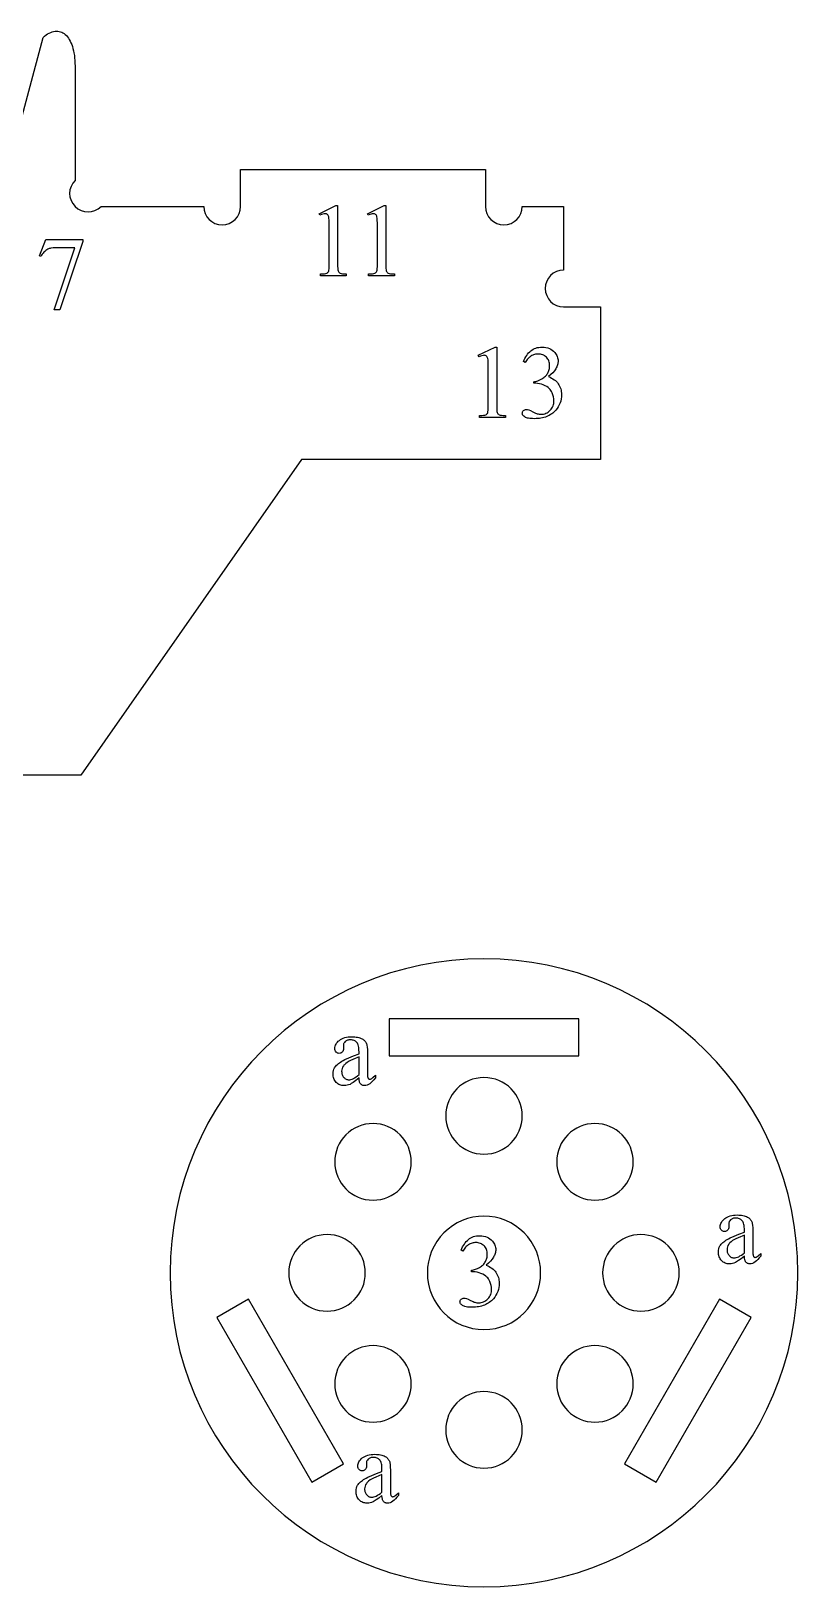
# Model space of a CAD drawing. Extents: x -27 to 581, y 232 to 579.
# Drawn here: x 87.9 to 152, y 446.4 to 576.4 of the extents above; entities that cross this region are included whole.
import ezdxf

# ---------------------------------------------------------------- set-up
doc = ezdxf.new("R2010")
doc.units = 0
doc.header["$MEASUREMENT"] = 0
doc.layers.get('0').update_dxf_attribs({"linetype": 'CONTINUOUS'})

msp = doc.modelspace()

# ---------------------------------------------------------------- linework, layer by layer
at = {"color": 1, "ltscale": 0.004289}
msp.add_line((88.909348, 575.917419), (89.039917, 576.028687), dxfattribs=at)
at = {"color": 1, "ltscale": 0.004059}
msp.add_line((89.039917, 576.028687), (89.169594, 576.126404), dxfattribs=at)
at = {"color": 1, "ltscale": 0.003845}
msp.add_line((89.169594, 576.126404), (89.298164, 576.210815), dxfattribs=at)
at = {"color": 1, "ltscale": 0.003645}
msp.add_line((89.298164, 576.210815), (89.425415, 576.281982), dxfattribs=at)
at = {"color": 1, "ltscale": 0.003462}
msp.add_line((89.425415, 576.281982), (89.551132, 576.340088), dxfattribs=at)
at = {"color": 1, "ltscale": 0.003299}
msp.add_line((89.551132, 576.340088), (89.67511, 576.385315), dxfattribs=at)
at = {"color": 1, "ltscale": 0.003156}
msp.add_line((89.67511, 576.385315), (89.797127, 576.417725), dxfattribs=at)
at = {"color": 1, "ltscale": 0.003037}
msp.add_line((89.797127, 576.417725), (89.916969, 576.437622), dxfattribs=at)
at = {"color": 1, "ltscale": 0.002942}
for p, q in [((89.916969, 576.437622), (90.034431, 576.444946)), ((90.578491, 576.300293), (90.677155, 576.236145))]:
    msp.add_line(p, q, dxfattribs=at)
at = {"color": 1, "ltscale": 0.002874}
msp.add_line((90.034431, 576.444946), (90.149292, 576.440063), dxfattribs=at)
at = {"color": 1, "ltscale": 0.002834}
msp.add_line((90.149292, 576.440063), (90.261345, 576.422974), dxfattribs=at)
at = {"color": 1, "ltscale": 0.002821}
msp.add_line((90.261345, 576.422974), (90.370369, 576.393921), dxfattribs=at)
at = {"color": 1, "ltscale": 0.002836}
msp.add_line((90.370369, 576.393921), (90.476151, 576.352966), dxfattribs=at)
at = {"color": 1, "ltscale": 0.002878}
msp.add_line((90.476151, 576.352966), (90.578491, 576.300293), dxfattribs=at)
at = {"color": 1, "ltscale": 0.003032}
msp.add_line((90.677155, 576.236145), (90.77195, 576.160522), dxfattribs=at)
at = {"color": 1, "ltscale": 0.003138}
msp.add_line((90.77195, 576.160522), (90.862648, 576.07373), dxfattribs=at)
at = {"color": 1, "ltscale": 0.003265}
msp.add_line((90.862648, 576.07373), (90.949043, 575.975769), dxfattribs=at)
at = {"color": 1, "ltscale": 0.003406}
msp.add_line((90.949043, 575.975769), (91.030914, 575.866882), dxfattribs=at)
at = {"color": 1}
for p, q in [((83.001312, 553.797119), (88.909348, 575.917419)), ((105.419456, 564.867737), (125.899452, 564.867737)), ((110.529747, 540.658081), (92.067139, 514.257996)), ((135.499451, 540.658081), (110.529747, 540.658081))]:
    msp.add_line(p, q, dxfattribs=at)
at = {"color": 1, "ltscale": 0.00356}
msp.add_line((91.030914, 575.866882), (91.108055, 575.747192), dxfattribs=at)
at = {"color": 1, "ltscale": 0.003726}
msp.add_line((91.108055, 575.747192), (91.180252, 575.616821), dxfattribs=at)
at = {"color": 1, "ltscale": 0.003899}
msp.add_line((91.180252, 575.616821), (91.247292, 575.476013), dxfattribs=at)
at = {"color": 1, "ltscale": 0.004082}
msp.add_line((91.247292, 575.476013), (91.30896, 575.324829), dxfattribs=at)
at = {"color": 1, "ltscale": 0.004271}
msp.add_line((91.30896, 575.324829), (91.365044, 575.163452), dxfattribs=at)
at = {"color": 1, "ltscale": 0.004467}
msp.add_line((91.365044, 575.163452), (91.415321, 574.992004), dxfattribs=at)
at = {"color": 1, "ltscale": 0.004667}
msp.add_line((91.415321, 574.992004), (91.459595, 574.810669), dxfattribs=at)
at = {"color": 1, "ltscale": 0.00487}
msp.add_line((91.459595, 574.810669), (91.497643, 574.619629), dxfattribs=at)
at = {"color": 1, "ltscale": 0.005079}
msp.add_line((91.497643, 574.619629), (91.529243, 574.418945), dxfattribs=at)
at = {"color": 1, "ltscale": 0.005289}
msp.add_line((91.529243, 574.418945), (91.554199, 574.208862), dxfattribs=at)
at = {"color": 1, "ltscale": 0.005503}
msp.add_line((91.554199, 574.208862), (91.572289, 573.989502), dxfattribs=at)
at = {"color": 1, "ltscale": 0.005721}
msp.add_line((91.572289, 573.989502), (91.583298, 573.760925), dxfattribs=at)
at = {"color": 1, "ltscale": 0.005938}
msp.add_line((91.583298, 573.760925), (91.587013, 573.523438), dxfattribs=at)
at = {"color": 1, "ltscale": 0.238885}
msp.add_line((91.587013, 573.523438), (91.587013, 563.968018), dxfattribs=at)
at = {"color": 1, "ltscale": 0.076799}
for p, q in [((105.419456, 561.795776), (105.419456, 564.867737)), ((125.899452, 564.867737), (125.899452, 561.795776))]:
    msp.add_line(p, q, dxfattribs=at)
at = {"color": 1, "ltscale": 0.214705}
msp.add_line((93.759247, 561.795776), (102.34745, 561.795776), dxfattribs=at)
at = {"color": 1, "ltscale": 0.0864}
msp.add_line((128.971451, 561.795776), (132.42746, 561.795776), dxfattribs=at)
at = {"color": 1, "ltscale": 0.132913}
msp.add_line((132.42746, 561.795776), (132.42746, 556.479248), dxfattribs=at)
at = {"color": 1, "ltscale": 0.0768}
msp.add_line((132.42746, 553.407227), (135.499451, 553.407227), dxfattribs=at)
at = {"color": 1, "ltscale": 0.318729}
msp.add_line((135.499451, 553.407227), (135.499451, 540.658081), dxfattribs=at)
at = {"color": 1, "ltscale": 0.348257}
msp.add_line((92.067139, 514.257996), (78.136841, 514.257996), dxfattribs=at)
at = {"color": 18}
for points in [[(111.995766, 561.188782), (113.397537, 561.872681), (113.537712, 561.872681), (113.537712, 557.008972), (113.540237, 556.789673), (113.547806, 556.616028), (113.560417, 556.488098), (113.578072, 556.405762), (113.603691, 556.349731), (113.64019, 556.300659), (113.687584, 556.258423), (113.745857, 556.223145), (113.826035, 556.194702), (113.939133, 556.173218), (114.085152, 556.158569), (114.264084, 556.150879), (114.264084, 555.993774), (112.097717, 555.993774), (112.097717, 556.150879), (112.283554, 556.158447), (112.433289, 556.172668), (112.546921, 556.193481), (112.624443, 556.221008), (112.679398, 556.254456), (112.725327, 556.293213), (112.76223, 556.33728), (112.790108, 556.386658), (112.810547, 556.4646), (112.82515, 556.594238), (112.833908, 556.775757), (112.83683, 557.008972), (112.83683, 560.118347), (112.834175, 560.404541), (112.82621, 560.63446), (112.812935, 560.808105), (112.79435, 560.925415), (112.776428, 560.988892), (112.752403, 561.043335), (112.722275, 561.088684), (112.686035, 561.125061), (112.644753, 561.152954), (112.599487, 561.172852), (112.55024, 561.184814), (112.497009, 561.188782), (112.410721, 561.180542), (112.309044, 561.155884), (112.191963, 561.114746), (112.059486, 561.057129)], [(116.022667, 561.188782), (117.424438, 561.872681), (117.564621, 561.872681), (117.564621, 557.008972), (117.567139, 556.789673), (117.574707, 556.616028), (117.587318, 556.488098), (117.604973, 556.405762), (117.630592, 556.349731), (117.667099, 556.300659), (117.714485, 556.258423), (117.772758, 556.223145), (117.852936, 556.194702), (117.966034, 556.173218), (118.112053, 556.158569), (118.290993, 556.150879), (118.290993, 555.993774), (116.124619, 555.993774), (116.124619, 556.150879), (116.310455, 556.158447), (116.46019, 556.172668), (116.573822, 556.193481), (116.651344, 556.221008), (116.706299, 556.254456), (116.752228, 556.293213), (116.789131, 556.33728), (116.817009, 556.386658), (116.837448, 556.4646), (116.852051, 556.594238), (116.860809, 556.775757), (116.863731, 557.008972), (116.863731, 560.118347), (116.861076, 560.404541), (116.853111, 560.63446), (116.839836, 560.808105), (116.821251, 560.925415), (116.803337, 560.988892), (116.779305, 561.043335), (116.749176, 561.088684), (116.712936, 561.125061), (116.671654, 561.152954), (116.626389, 561.172852), (116.577141, 561.184814), (116.523911, 561.188782), (116.43763, 561.180542), (116.335945, 561.155884), (116.218864, 561.114746), (116.086388, 561.057129)], [(89.158852, 559.026123), (92.246994, 559.026123), (92.246994, 558.864685), (90.326988, 553.147156), (89.851242, 553.147156), (91.571594, 558.33374), (89.987167, 558.33374), (89.764427, 558.326538), (89.576195, 558.305054), (89.495018, 558.28894), (89.422478, 558.269165), (89.358559, 558.245911), (89.303276, 558.218994), (89.216263, 558.16687), (89.133629, 558.108032), (89.055374, 558.042603), (88.981506, 557.97052), (88.91201, 557.891846), (88.846901, 557.806458), (88.786171, 557.714478), (88.72982, 557.615845), (88.606636, 557.662598)], [(125.292801, 549.354858), (126.694572, 550.038818), (126.834747, 550.038818), (126.834747, 545.175049), (126.837273, 544.955811), (126.844841, 544.782166), (126.857445, 544.654175), (126.875107, 544.571899), (126.900726, 544.515869), (126.937225, 544.466736), (126.984619, 544.424561), (127.042892, 544.389221), (127.12307, 544.36084), (127.236168, 544.339294), (127.382179, 544.324707), (127.561119, 544.317017), (127.561119, 544.159851), (125.394753, 544.159851), (125.394753, 544.317017), (125.580589, 544.324585), (125.730324, 544.338806), (125.843956, 544.359619), (125.921478, 544.387085), (125.976433, 544.420532), (126.022362, 544.459351), (126.059265, 544.503418), (126.087135, 544.552734), (126.107582, 544.630676), (126.122185, 544.760376), (126.130943, 544.941833), (126.133865, 545.175049), (126.133865, 548.284424), (126.13121, 548.570679), (126.123245, 548.800537), (126.10997, 548.974182), (126.091385, 549.091553), (126.073463, 549.154968), (126.049438, 549.209412), (126.01931, 549.254822), (125.98307, 549.291138), (125.941788, 549.319031), (125.896523, 549.338989), (125.847275, 549.350891), (125.794044, 549.354858), (125.707756, 549.34668), (125.606079, 549.32196), (125.488998, 549.280823), (125.356522, 549.223206)], [(129.064835, 548.823914), (129.128448, 548.965271), (129.196121, 549.098267), (129.267838, 549.223022), (129.343597, 549.339478), (129.423416, 549.447632), (129.507278, 549.547485), (129.595184, 549.639038), (129.687134, 549.72229), (129.784012, 549.796509), (129.886658, 549.860779), (129.995071, 549.915161), (130.109268, 549.959656), (130.229233, 549.994263), (130.354965, 550.019043), (130.486481, 550.033813), (130.623779, 550.038818), (130.791824, 550.031738), (130.949799, 550.01062), (131.097672, 549.975464), (131.235458, 549.926208), (131.363159, 549.862915), (131.480774, 549.785522), (131.588287, 549.694031), (131.68573, 549.588501), (131.751434, 549.503906), (131.80838, 549.417847), (131.856567, 549.330261), (131.895981, 549.241272), (131.926651, 549.150818), (131.948547, 549.058838), (131.9617, 548.965454), (131.96608, 548.870605), (131.962997, 548.79187), (131.953735, 548.71283), (131.938293, 548.633423), (131.916702, 548.55365), (131.888916, 548.473572), (131.854965, 548.393188), (131.81485, 548.312439), (131.768555, 548.231323), (131.716095, 548.149963), (131.657455, 548.068237), (131.521652, 547.903748), (131.36116, 547.737915), (131.175995, 547.570801), (131.304688, 547.515991), (131.425278, 547.455566), (131.537781, 547.389648), (131.642181, 547.318054), (131.738495, 547.240967), (131.826691, 547.158264), (131.906799, 547.069946), (131.978821, 546.976135), (132.042542, 546.87738), (132.097763, 546.774353), (132.144485, 546.667114), (132.182709, 546.555603), (132.212448, 546.439819), (132.233688, 546.319824), (132.246429, 546.195618), (132.250671, 546.067139), (132.24324, 545.883301), (132.220947, 545.705811), (132.183777, 545.534485), (132.131744, 545.369385), (132.064835, 545.210571), (131.983063, 545.057983), (131.886429, 544.911621), (131.774933, 544.771545), (131.695236, 544.68512), (131.611191, 544.604248), (131.522797, 544.528992), (131.430054, 544.459351), (131.332977, 544.395203), (131.231537, 544.33667), (131.125763, 544.283691), (131.01564, 544.236328), (130.901154, 544.194458), (130.782333, 544.158264), (130.659164, 544.127563), (130.531647, 544.102478), (130.399796, 544.083008), (130.26358, 544.069031), (130.123016, 544.060669), (129.978119, 544.057861), (129.83844, 544.060181), (129.710373, 544.066895), (129.593918, 544.078186), (129.48909, 544.093994), (129.395874, 544.114319), (129.31427, 544.13916), (129.244278, 544.168457), (129.185898, 544.202332), (129.093903, 544.275879), (129.05777, 544.313599), (129.028198, 544.352051), (129.005203, 544.391113), (128.98877, 544.430908), (128.978912, 544.471313), (128.975632, 544.51239), (128.981873, 544.572144), (129.000595, 544.628174), (129.031784, 544.680481), (129.075455, 544.729065), (129.127884, 544.769897), (129.185364, 544.799133), (129.247894, 544.81665), (129.31546, 544.82251), (129.422714, 544.814026), (129.532089, 544.788513), (129.649963, 544.739136), (129.859177, 544.633484), (130.074753, 544.526733), (130.153061, 544.493713), (130.211746, 544.474182), (130.291656, 544.453735), (130.374222, 544.439148), (130.459442, 544.430359), (130.547318, 544.42749), (130.65387, 544.432678), (130.756912, 544.448425), (130.856445, 544.474609), (130.952454, 544.511353), (131.044937, 544.558533), (131.133911, 544.616211), (131.21936, 544.684387), (131.3013, 544.763062), (131.376465, 544.848877), (131.441605, 544.938538), (131.496735, 545.032043), (131.541824, 545.129395), (131.576904, 545.230591), (131.601959, 545.335693), (131.616989, 545.44458), (131.622009, 545.557373), (131.612717, 545.724121), (131.584839, 545.888672), (131.538376, 546.051147), (131.473328, 546.211548), (131.416779, 546.323303), (131.357574, 546.420715), (131.295715, 546.503845), (131.231216, 546.572571), (131.131393, 546.655518), (131.014572, 546.734558), (130.880768, 546.80957), (130.729965, 546.880554), (130.569885, 546.940918), (130.408203, 546.984131), (130.244919, 547.01001), (130.080063, 547.018616), (129.944122, 547.018616), (129.944122, 547.146057), (130.028061, 547.159119), (130.112045, 547.177124), (130.280243, 547.227783), (130.448685, 547.298157), (130.617401, 547.388184), (130.698944, 547.439331), (130.774704, 547.493042), (130.844696, 547.549255), (130.908905, 547.607971), (130.967346, 547.66925), (131.02002, 547.733032), (131.06691, 547.799316), (131.108017, 547.868164), (131.14386, 547.939087), (131.174927, 548.01178), (131.201202, 548.086182), (131.222717, 548.162354), (131.239441, 548.240173), (131.251389, 548.319763), (131.25856, 548.401062), (131.260941, 548.484131), (131.256668, 548.59082), (131.24382, 548.692383), (131.222412, 548.788635), (131.192444, 548.879639), (131.153915, 548.965454), (131.106827, 549.046021), (131.051178, 549.121277), (130.986969, 549.191345), (130.916382, 549.254578), (130.841614, 549.309326), (130.762665, 549.355713), (130.679535, 549.393677), (130.592209, 549.423157), (130.500717, 549.444214), (130.405045, 549.456848), (130.305191, 549.46106), (130.22374, 549.458313), (130.143982, 549.450073), (130.065903, 549.436279), (129.989532, 549.416992), (129.914841, 549.392212), (129.841858, 549.361938), (129.770554, 549.326111), (129.700943, 549.28479), (129.633026, 549.237976), (129.566803, 549.185669), (129.502274, 549.127808), (129.439438, 549.064453), (129.378296, 548.995605), (129.318848, 548.921204), (129.205017, 548.755981)], [(115.326431, 488.966949), (115.05484, 488.759888), (114.838997, 488.601654), (114.678909, 488.492249), (114.57457, 488.431732), (114.458023, 488.385284), (114.337761, 488.352081), (114.213776, 488.332184), (114.086075, 488.325531), (113.987419, 488.329865), (113.893204, 488.342804), (113.803436, 488.36438), (113.718109, 488.394562), (113.637238, 488.433411), (113.560814, 488.480835), (113.488831, 488.536926), (113.421295, 488.601654), (113.360069, 488.673401), (113.307007, 488.75058), (113.262108, 488.833221), (113.225372, 488.921295), (113.196793, 489.014801), (113.176384, 489.11377), (113.164139, 489.21817), (113.160057, 489.328003), (113.168022, 489.465546), (113.191917, 489.593506), (113.231743, 489.711914), (113.287491, 489.82077), (113.335045, 489.892456), (113.390633, 489.963074), (113.454254, 490.032623), (113.525902, 490.101105), (113.605576, 490.168549), (113.693291, 490.234924), (113.789032, 490.300232), (113.892799, 490.364471), (114.009514, 490.429932), (114.144089, 490.49881), (114.466782, 490.646973), (114.860901, 490.808899), (115.326431, 490.98465), (115.326431, 491.137573), (115.323547, 491.277344), (115.31488, 491.405701), (115.300446, 491.522675), (115.280235, 491.628204), (115.25425, 491.722321), (115.222496, 491.804993), (115.184959, 491.876282), (115.141655, 491.936157), (115.092834, 491.986938), (115.038773, 492.030945), (114.979469, 492.068176), (114.914925, 492.098633), (114.845139, 492.122314), (114.770103, 492.139252), (114.689827, 492.149414), (114.604309, 492.152802), (114.477402, 492.143768), (114.419128, 492.132477), (114.364304, 492.116699), (114.312935, 492.096375), (114.265015, 492.071564), (114.220543, 492.042236), (114.179527, 492.008362), (114.10891, 491.933502), (114.081169, 491.894073), (114.058464, 491.853333), (114.04081, 491.811249), (114.028198, 491.767853), (114.020638, 491.723114), (114.018112, 491.677063), (114.026611, 491.430664), (114.02037, 491.338562), (114.001656, 491.257568), (113.970459, 491.187744), (113.926788, 491.129089), (113.873024, 491.082611), (113.811562, 491.049438), (113.742401, 491.029541), (113.665543, 491.022888), (113.590546, 491.029785), (113.522713, 491.050507), (113.462051, 491.085022), (113.408554, 491.133331), (113.364883, 491.193604), (113.333687, 491.263947), (113.314972, 491.344391), (113.308731, 491.434937), (113.314575, 491.52533), (113.332092, 491.613861), (113.361298, 491.700531), (113.402184, 491.78537), (113.45475, 491.868347), (113.518997, 491.949432), (113.594925, 492.028687), (113.682541, 492.106079), (113.780701, 492.177734), (113.88829, 492.239868), (114.005302, 492.29245), (114.131744, 492.335449), (114.267601, 492.368896), (114.412888, 492.392792), (114.567604, 492.407135), (114.731743, 492.411926), (114.858376, 492.40918), (114.979172, 492.401031), (115.094131, 492.387421), (115.203247, 492.368378), (115.306519, 492.343872), (115.403954, 492.313965), (115.495544, 492.278564), (115.581299, 492.237762), (115.641899, 492.202515), (115.69838, 492.162628), (115.750748, 492.118103), (115.798996, 492.068909), (115.843132, 492.015076), (115.883156, 491.956604), (115.919067, 491.893494), (115.950859, 491.825714), (115.968773, 491.774078), (115.984306, 491.71051), (116.008202, 491.547485), (116.022537, 491.3367), (116.027313, 491.078125), (116.027313, 489.75705), (116.032623, 489.30838), (116.039261, 489.164886), (116.048553, 489.075256), (116.060898, 489.017792), (116.076698, 488.970673), (116.095947, 488.933899), (116.118645, 488.907471), (116.143997, 488.888916), (116.171211, 488.87561), (116.200279, 488.867676), (116.231209, 488.865021), (116.29493, 488.872437), (116.350151, 488.894745), (116.405106, 488.934814), (116.480766, 488.999878), (116.694221, 489.204834), (116.694221, 488.966949), (116.575943, 488.817627), (116.459, 488.688202), (116.343376, 488.578674), (116.229088, 488.489075), (116.116119, 488.419373), (116.004486, 488.369629), (115.894173, 488.339752), (115.839516, 488.332275), (115.785194, 488.329773), (115.686432, 488.338806), (115.641029, 488.350098), (115.598289, 488.365906), (115.558205, 488.3862), (115.520767, 488.411011), (115.485985, 488.440369), (115.453865, 488.474213), (115.424927, 488.513489), (115.399704, 488.559174), (115.378204, 488.611206), (115.360413, 488.669617), (115.335991, 488.805542)], [(115.326431, 489.243073), (115.326431, 490.725525), (114.798645, 490.507843), (114.619972, 490.42688), (114.498116, 490.364471), (114.34227, 490.269958), (114.210327, 490.17334), (114.102272, 490.074585), (114.057205, 490.024384), (114.018112, 489.973694), (113.954926, 489.869354), (113.90979, 489.760223), (113.882713, 489.646332), (113.873688, 489.527649), (113.876541, 489.45282), (113.885101, 489.381256), (113.899376, 489.312927), (113.91935, 489.247833), (113.945038, 489.186035), (113.976433, 489.127441), (114.013535, 489.072113), (114.056343, 489.02005), (114.102867, 488.972778), (114.151123, 488.931763), (114.201096, 488.897095), (114.2528, 488.868713), (114.306229, 488.846649), (114.361389, 488.830902), (114.418266, 488.821442), (114.476875, 488.818298), (114.560768, 488.824921), (114.651031, 488.844849), (114.747673, 488.878021), (114.850677, 488.924469), (114.96006, 488.984222), (115.075813, 489.05722), (115.197937, 489.143494)], [(147.539749, 474.073669), (147.268143, 473.866577), (147.052307, 473.708344), (146.892227, 473.598969), (146.787888, 473.538422), (146.671341, 473.491974), (146.551071, 473.458801), (146.427094, 473.438873), (146.299393, 473.432251), (146.200729, 473.436554), (146.106506, 473.449493), (146.016739, 473.471069), (145.931427, 473.501282), (145.850555, 473.5401), (145.774124, 473.587555), (145.702148, 473.643616), (145.634613, 473.708344), (145.57338, 473.78009), (145.520325, 473.8573), (145.475418, 473.939911), (145.438675, 474.027985), (145.41011, 474.121521), (145.389694, 474.220459), (145.377457, 474.32486), (145.373367, 474.434723), (145.381332, 474.572235), (145.405228, 474.700195), (145.445053, 474.818604), (145.500809, 474.92746), (145.548355, 474.999146), (145.603943, 475.069763), (145.667557, 475.139313), (145.739212, 475.207825), (145.818893, 475.275238), (145.906601, 475.341614), (146.00235, 475.406921), (146.10611, 475.471191), (146.222824, 475.536621), (146.357391, 475.60553), (146.680099, 475.753662), (147.074219, 475.915588), (147.539749, 476.09137), (147.539749, 476.244263), (147.53685, 476.384033), (147.528198, 476.512421), (147.513763, 476.629364), (147.493546, 476.734894), (147.46756, 476.82901), (147.435806, 476.911713), (147.39827, 476.982971), (147.354965, 477.042847), (147.306152, 477.093628), (147.25209, 477.137634), (147.19278, 477.174866), (147.128235, 477.205322), (147.058456, 477.229034), (146.983414, 477.245972), (146.903137, 477.256104), (146.817612, 477.259491), (146.69072, 477.250458), (146.632446, 477.239197), (146.577621, 477.223389), (146.526245, 477.203064), (146.478333, 477.178253), (146.433853, 477.148926), (146.392838, 477.115051), (146.32222, 477.040192), (146.294479, 477.000793), (146.271774, 476.960022), (146.25412, 476.917938), (146.241516, 476.874542), (146.233948, 476.829803), (146.23143, 476.783752), (146.239914, 476.537354), (146.233688, 476.445251), (146.214966, 476.364258), (146.183777, 476.294434), (146.140091, 476.235779), (146.086334, 476.189331), (146.024872, 476.156128), (145.955719, 476.13623), (145.87886, 476.129578), (145.803864, 476.136475), (145.736023, 476.157196), (145.675369, 476.191711), (145.621872, 476.240021), (145.578201, 476.300293), (145.546997, 476.370636), (145.52829, 476.45108), (145.522049, 476.541626), (145.527878, 476.632019), (145.54541, 476.720551), (145.574615, 476.807251), (145.615494, 476.892059), (145.66806, 476.975037), (145.732315, 477.056122), (145.808243, 477.135376), (145.895844, 477.212769), (145.994019, 477.284454), (146.101608, 477.346558), (146.218613, 477.399139), (146.345047, 477.442139), (146.480911, 477.475586), (146.626205, 477.499512), (146.780914, 477.513824), (146.945053, 477.518616), (147.071686, 477.515869), (147.19249, 477.507721), (147.307449, 477.49411), (147.41655, 477.475067), (147.519836, 477.450562), (147.617264, 477.420654), (147.708862, 477.385254), (147.794617, 477.344452), (147.855209, 477.309204), (147.911697, 477.269318), (147.96405, 477.224792), (148.012314, 477.175598), (148.056442, 477.121765), (148.096466, 477.063293), (148.13237, 477.000183), (148.164169, 476.932404), (148.182083, 476.880768), (148.197617, 476.8172), (148.221512, 476.654175), (148.235855, 476.44339), (148.240631, 476.184814), (148.240631, 474.863739), (148.245941, 474.41507), (148.252579, 474.271576), (148.261871, 474.181976), (148.274216, 474.124512), (148.290009, 474.077362), (148.30925, 474.040588), (148.331955, 474.014191), (148.357315, 473.995605), (148.384521, 473.98233), (148.413589, 473.974365), (148.444519, 473.97171), (148.50824, 473.979126), (148.563461, 474.001434), (148.618408, 474.041534), (148.694077, 474.106567), (148.907532, 474.311523), (148.907532, 474.073669), (148.789261, 473.924316), (148.672302, 473.794891), (148.556686, 473.685364), (148.442398, 473.595764), (148.329437, 473.526093), (148.217789, 473.476318), (148.107483, 473.446442), (148.052826, 473.438965), (147.998505, 473.436493), (147.89975, 473.445496), (147.85434, 473.456787), (147.8116, 473.472595), (147.771515, 473.492889), (147.734085, 473.517731), (147.699295, 473.547058), (147.667175, 473.580902), (147.638245, 473.620209), (147.613022, 473.665863), (147.591507, 473.717896), (147.57373, 473.776306), (147.549301, 473.912231)], [(147.539749, 474.349762), (147.539749, 475.832245), (147.011963, 475.614532), (146.833282, 475.533569), (146.711426, 475.471191), (146.555588, 475.376648), (146.42363, 475.280029), (146.315582, 475.181274), (146.270523, 475.131104), (146.23143, 475.080383), (146.168243, 474.976044), (146.123108, 474.866943), (146.096024, 474.753052), (146.087006, 474.634369), (146.089859, 474.559509), (146.098419, 474.487946), (146.112686, 474.419617), (146.13266, 474.354553), (146.158356, 474.292725), (146.189743, 474.234131), (146.226852, 474.178833), (146.269653, 474.12674), (146.316177, 474.079468), (146.364441, 474.038483), (146.414413, 474.003784), (146.46611, 473.975433), (146.519547, 473.953369), (146.574692, 473.937592), (146.631577, 473.928131), (146.690186, 473.924988), (146.774078, 473.93161), (146.864349, 473.951538), (146.960983, 473.984711), (147.063995, 474.031189), (147.17337, 474.090912), (147.289124, 474.16391), (147.411255, 474.250183)], [(123.85392, 474.574066), (123.917534, 474.715393), (123.985199, 474.84845), (124.056915, 474.973206), (124.132675, 475.089661), (124.212486, 475.197784), (124.296349, 475.297668), (124.384262, 475.389221), (124.476219, 475.472473), (124.57309, 475.546631), (124.675728, 475.610931), (124.784149, 475.665314), (124.898338, 475.709839), (125.018311, 475.744446), (125.144051, 475.769165), (125.275566, 475.783997), (125.412857, 475.78894), (125.58091, 475.781891), (125.738869, 475.760803), (125.886749, 475.725616), (126.024536, 475.676361), (126.152237, 475.613037), (126.269844, 475.535645), (126.377365, 475.444214), (126.4748, 475.338684), (126.540512, 475.254028), (126.597458, 475.167969), (126.645645, 475.080414), (126.685066, 474.991394), (126.715729, 474.90094), (126.737633, 474.809021), (126.750778, 474.715637), (126.755157, 474.620789), (126.752068, 474.542053), (126.742813, 474.462952), (126.727379, 474.383545), (126.705772, 474.303802), (126.678001, 474.223724), (126.644051, 474.143311), (126.603928, 474.062561), (126.557632, 473.981506), (126.505165, 473.900085), (126.446526, 473.818359), (126.31073, 473.6539), (126.150246, 473.488098), (125.965065, 473.320984), (126.093765, 473.266144), (126.214355, 473.20575), (126.326859, 473.139771), (126.431259, 473.068237), (126.527565, 472.991089), (126.615776, 472.908386), (126.695885, 472.820129), (126.767899, 472.726288), (126.831619, 472.627502), (126.886841, 472.524506), (126.933563, 472.417236), (126.971794, 472.305756), (127.001526, 472.190002), (127.022766, 472.070007), (127.035507, 471.94574), (127.039757, 471.817261), (127.032326, 471.633484), (127.010025, 471.455933), (126.972855, 471.284607), (126.920822, 471.119568), (126.85392, 470.960724), (126.772148, 470.808136), (126.675507, 470.661804), (126.564003, 470.521667), (126.484306, 470.435272), (126.400269, 470.354431), (126.311874, 470.279175), (126.219139, 470.209473), (126.122055, 470.145355), (126.020622, 470.086792), (125.914841, 470.033844), (125.80471, 469.98645), (125.690239, 469.944641), (125.571419, 469.908386), (125.44825, 469.877747), (125.320732, 469.852661), (125.188866, 469.83313), (125.052658, 469.819214), (124.912094, 469.810852), (124.767189, 469.808044), (124.62751, 469.810303), (124.499451, 469.817078), (124.382996, 469.828369), (124.278168, 469.844147), (124.184944, 469.864471), (124.10334, 469.889282), (124.033356, 469.91864), (123.974976, 469.952484), (123.882988, 470.026001), (123.846848, 470.063782), (123.817276, 470.102203), (123.794281, 470.141296), (123.777855, 470.181061), (123.767998, 470.221497), (123.764709, 470.262573), (123.77095, 470.322296), (123.789665, 470.378326), (123.820862, 470.430603), (123.864532, 470.479187), (123.916969, 470.520081), (123.974449, 470.549286), (124.036972, 470.566803), (124.104538, 470.572662), (124.211792, 470.564148), (124.321175, 470.538666), (124.439049, 470.489288), (124.648254, 470.383636), (124.863831, 470.276917), (124.942146, 470.243835), (125.000816, 470.224335), (125.080734, 470.203888), (125.1633, 470.18927), (125.24852, 470.180542), (125.336395, 470.177612), (125.442955, 470.182861), (125.545998, 470.198578), (125.645523, 470.224792), (125.741524, 470.261505), (125.834015, 470.308685), (125.922989, 470.366364), (126.008438, 470.43454), (126.090378, 470.513184), (126.165543, 470.598999), (126.23069, 470.68866), (126.285805, 470.782196), (126.33091, 470.879547), (126.365982, 470.980774), (126.391037, 471.085846), (126.406075, 471.194763), (126.411087, 471.307526), (126.401794, 471.474243), (126.373917, 471.638855), (126.327454, 471.801331), (126.262413, 471.96167), (126.205864, 472.073456), (126.14666, 472.170898), (126.084801, 472.253967), (126.020287, 472.322754), (125.920464, 472.405701), (125.80365, 472.48468), (125.669846, 472.559692), (125.519051, 472.630707), (125.358963, 472.691101), (125.197281, 472.734253), (125.034004, 472.760132), (124.869141, 472.768768), (124.733208, 472.768768), (124.733208, 472.896179), (124.817139, 472.909271), (124.901131, 472.927246), (125.069313, 472.977966), (125.23777, 473.048309), (125.406487, 473.138306), (125.488022, 473.189484), (125.563782, 473.243164), (125.633774, 473.299408), (125.69799, 473.358154), (125.756432, 473.419403), (125.809097, 473.483185), (125.855988, 473.5495), (125.897102, 473.618317), (125.932945, 473.68927), (125.964005, 473.761932), (125.990288, 473.836365), (126.011795, 473.912476), (126.028519, 473.990326), (126.040466, 474.069916), (126.04763, 474.151215), (126.050026, 474.234253), (126.045738, 474.341003), (126.032898, 474.442505), (126.011497, 474.538788), (125.981529, 474.629822), (125.943001, 474.715607), (125.895905, 474.796143), (125.840256, 474.87146), (125.776039, 474.941498), (125.705452, 475.00473), (125.630684, 475.059509), (125.551735, 475.105865), (125.468605, 475.143799), (125.381294, 475.173309), (125.289803, 475.194366), (125.19413, 475.207031), (125.094269, 475.211243), (125.012817, 475.208496), (124.933052, 475.200226), (124.85498, 475.186462), (124.77861, 475.167175), (124.703918, 475.142365), (124.630928, 475.112061), (124.559631, 475.076263), (124.490021, 475.034943), (124.422112, 474.988129), (124.355888, 474.935791), (124.291359, 474.87796), (124.228516, 474.814606), (124.167374, 474.745728), (124.107918, 474.671387), (123.994095, 474.506104)], [(117.246521, 454.074585), (116.974922, 453.867493), (116.759087, 453.709259), (116.598999, 453.599884), (116.494659, 453.539337), (116.378113, 453.492889), (116.257843, 453.459717), (116.133865, 453.439789), (116.006165, 453.433167), (115.907501, 453.437469), (115.813286, 453.450409), (115.723518, 453.471985), (115.638199, 453.502197), (115.557327, 453.541016), (115.480896, 453.58847), (115.40892, 453.644562), (115.341385, 453.709259), (115.280159, 453.781006), (115.227097, 453.858215), (115.18219, 453.940826), (115.145454, 454.0289), (115.116882, 454.122437), (115.096474, 454.221375), (115.084229, 454.325775), (115.080147, 454.435638), (115.088112, 454.573151), (115.112007, 454.701111), (115.151825, 454.819519), (115.207581, 454.928375), (115.255135, 455.000061), (115.310722, 455.070679), (115.374336, 455.140228), (115.445984, 455.20874), (115.525665, 455.276154), (115.613373, 455.342529), (115.709114, 455.407837), (115.812889, 455.472107), (115.929604, 455.537537), (116.064171, 455.606445), (116.386871, 455.754578), (116.780983, 455.916504), (117.246521, 456.092285), (117.246521, 456.245178), (117.243629, 456.384979), (117.23497, 456.513336), (117.220535, 456.63028), (117.200325, 456.735809), (117.174339, 456.829926), (117.142578, 456.912628), (117.105049, 456.983917), (117.061737, 457.043762), (117.012924, 457.094543), (116.958862, 457.13855), (116.899559, 457.175781), (116.835014, 457.206238), (116.765221, 457.22995), (116.690193, 457.246887), (116.609917, 457.257019), (116.524391, 457.260406), (116.397491, 457.251373), (116.339218, 457.240112), (116.284393, 457.224304), (116.233025, 457.203979), (116.185104, 457.179169), (116.140633, 457.149841), (116.099617, 457.115997), (116.028999, 457.041107), (116.001251, 457.001709), (115.978554, 456.960938), (115.960899, 456.918854), (115.948288, 456.875458), (115.94072, 456.830719), (115.938202, 456.784668), (115.946693, 456.5383), (115.940453, 456.446167), (115.921738, 456.365173), (115.890541, 456.29538), (115.84687, 456.236694), (115.793114, 456.190247), (115.731651, 456.157043), (115.662491, 456.137146), (115.585632, 456.130493), (115.510635, 456.13739), (115.442802, 456.158112), (115.382133, 456.192627), (115.328644, 456.240936), (115.284966, 456.301208), (115.253777, 456.371552), (115.235054, 456.451996), (115.228821, 456.542542), (115.234657, 456.632935), (115.252182, 456.721466), (115.281387, 456.808167), (115.322273, 456.892975), (115.37484, 456.975952), (115.439087, 457.057037), (115.515015, 457.136292), (115.602623, 457.213684), (115.70079, 457.28537), (115.808372, 457.347504), (115.925392, 457.400055), (116.051826, 457.443054), (116.187691, 457.476501), (116.332977, 457.500427), (116.487694, 457.51474), (116.651825, 457.519531), (116.778465, 457.516815), (116.899261, 457.508636), (117.014214, 457.495026), (117.123329, 457.475983), (117.226608, 457.451508), (117.324043, 457.42157), (117.415634, 457.386169), (117.501389, 457.345367), (117.561981, 457.31012), (117.618462, 457.270233), (117.67083, 457.225708), (117.719086, 457.176514), (117.763222, 457.122681), (117.803246, 457.064209), (117.839149, 457.001099), (117.870941, 456.933319), (117.888863, 456.881683), (117.904396, 456.818115), (117.928291, 456.65509), (117.942627, 456.444305), (117.947403, 456.18573), (117.947403, 454.864655), (117.952713, 454.415985), (117.959351, 454.272491), (117.968643, 454.182892), (117.980988, 454.125427), (117.99678, 454.078278), (118.016029, 454.041504), (118.038727, 454.015106), (118.064087, 453.996521), (118.091293, 453.983246), (118.120369, 453.975281), (118.151299, 453.972626), (118.215012, 453.980042), (118.270233, 454.00235), (118.325188, 454.04245), (118.400856, 454.107483), (118.614304, 454.312439), (118.614304, 454.074585), (118.496033, 453.925232), (118.379082, 453.795807), (118.263466, 453.68631), (118.14917, 453.59668), (118.036209, 453.527008), (117.924568, 453.477234), (117.814262, 453.447357), (117.759605, 453.43988), (117.705276, 453.437408), (117.606514, 453.446442), (117.561119, 453.457703), (117.518379, 453.473511), (117.478287, 453.493835), (117.440857, 453.518646), (117.406075, 453.547974), (117.373955, 453.581818), (117.345016, 453.621124), (117.319794, 453.666779), (117.298286, 453.718811), (117.280502, 453.777222), (117.256073, 453.913147)], [(117.246521, 454.350677), (117.246521, 455.83316), (116.718727, 455.615448), (116.540054, 455.534485), (116.418198, 455.472107), (116.26236, 455.377563), (116.130409, 455.280945), (116.022362, 455.18219), (115.977295, 455.132019), (115.938202, 455.081299), (115.875015, 454.976959), (115.82988, 454.867859), (115.802803, 454.753967), (115.793777, 454.635284), (115.796631, 454.560455), (115.805191, 454.488861), (115.819458, 454.420532), (115.839439, 454.355469), (115.865128, 454.29364), (115.896515, 454.235046), (115.933617, 454.179749), (115.976433, 454.127655), (116.022957, 454.080383), (116.071205, 454.039398), (116.121185, 454.0047), (116.17289, 453.976349), (116.226318, 453.954285), (116.281471, 453.938507), (116.338356, 453.929047), (116.396957, 453.925903), (116.48085, 453.932526), (116.571121, 453.952454), (116.667755, 453.985626), (116.770767, 454.032104), (116.880142, 454.091827), (116.995895, 454.164825), (117.118019, 454.251129)]]:
    msp.add_lwpolyline(points, close=True, dxfattribs=at)
at = {"color": 5}
for points in [[(117.837196, 490.824768), (133.709198, 490.824768), (133.709198, 493.896759), (117.837196, 493.896759)], [(114.02803, 456.735962), (106.092033, 470.481537), (103.431602, 468.945526), (111.367607, 455.199982)], [(145.454361, 470.481537), (137.518356, 456.735962), (140.178787, 455.199982), (148.114792, 468.945526)]]:
    msp.add_lwpolyline(points, close=True, dxfattribs=at)
at = {"color": 1}
for centre, radius, start, end in [((92.673134, 562.881836), 1.536, 135, 314.999992), ((103.883453, 561.795776), 1.536, 180.000005, 360), ((127.435455, 561.795776), 1.536, 180.000005, 360), ((132.42746, 554.943237), 1.536, 90.000003, 270.000001), ((125.773201, 472.680756), 26.24, 90.000003, 179.999991), ((125.773201, 472.680756), 26.24, 360.00001, 450.000003), ((125.773201, 472.680756), 26.24, 180.000005, 270.000001), ((125.773201, 472.680756), 26.24, 270.000001, 360)]:
    msp.add_arc(centre, radius, start, end, dxfattribs=at)
at = {"color": 5}
for centre, radius, start, end in [((125.773201, 485.800751), 3.2, 90.000003, 179.999991), ((125.773201, 485.800751), 3.2, 360.00001, 450.000003), ((116.495956, 481.958008), 3.2, 90.000003, 180.000005), ((116.495956, 481.958008), 3.2, 0, 90.000003), ((125.773201, 485.800751), 3.2, 180.000005, 270.000001), ((125.773201, 485.800751), 3.2, 270.000001, 360), ((135.050446, 481.958008), 3.2, 90.000003, 179.999991), ((135.050446, 481.958008), 3.2, 0, 90.000003), ((116.495956, 481.958008), 3.2, 180.000005, 270.000001), ((116.495956, 481.958008), 3.2, 270.000001, 360), ((135.050446, 481.958008), 3.2, 180.000005, 270.000001), ((135.050446, 481.958008), 3.2, 270.000001, 360), ((125.773201, 472.680756), 4.736, 90.000003, 180.000005), ((125.773201, 472.680756), 4.736, 0, 90.000003), ((112.653198, 472.680756), 3.2, 90.000003, 179.999991), ((112.653198, 472.680756), 3.2, 0, 90.000003), ((138.893204, 472.680756), 3.2, 90.000003, 180.000005), ((138.893204, 472.680756), 3.2, 360.00001, 450.000003), ((112.653198, 472.680756), 3.2, 180.000005, 270.000001), ((112.653198, 472.680756), 3.2, 270.000001, 360.00001), ((125.773201, 472.680756), 4.736, 180.000005, 270.000001), ((125.773201, 472.680756), 4.736, 270.000001, 360), ((138.893204, 472.680756), 3.2, 179.999991, 270.000001), ((138.893204, 472.680756), 3.2, 270.000001, 360), ((116.495956, 463.403503), 3.2, 90.000003, 180.000005), ((116.495956, 463.403503), 3.2, 0, 90.000003), ((135.050446, 463.403503), 3.2, 90.000003, 179.999991), ((135.050446, 463.403503), 3.2, 0, 90.000003), ((116.495956, 463.403503), 3.2, 180.000005, 270.000001), ((116.495956, 463.403503), 3.2, 270.000001, 360), ((135.050446, 463.403503), 3.2, 180.000005, 270.000001), ((135.050446, 463.403503), 3.2, 270.000001, 360), ((125.773201, 459.56076), 3.2, 90.000003, 180.000005), ((125.773201, 459.56076), 3.2, 360.00001, 450.000003), ((125.773201, 459.56076), 3.2, 180.000005, 270.000001), ((125.773201, 459.56076), 3.2, 270.000001, 360)]:
    msp.add_arc(centre, radius, start, end, dxfattribs=at)

doc.saveas('drawing.dxf')
